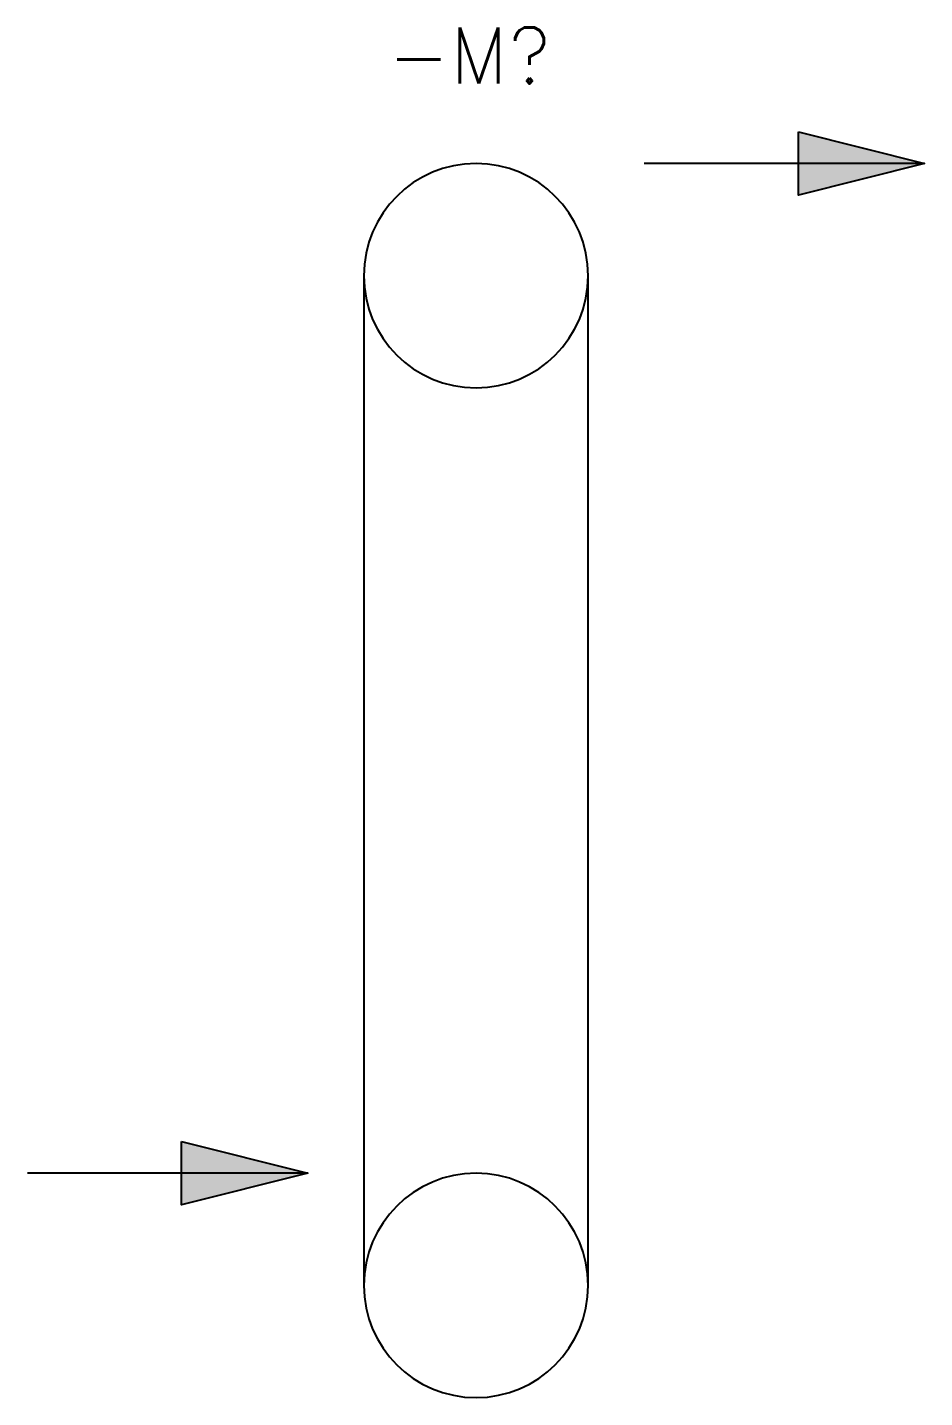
# Model space of a CAD drawing. Header units: inches. Extents: x 190 to 1584, y -339 to -30.
# Drawn here: x 189.625 to 191.625, y -33 to -29.947 of the extents above; entities that cross this region are included whole.
import ezdxf
from ezdxf.enums import TextEntityAlignment as Align

# ---------------------------------------------------------------- set-up
doc = ezdxf.new("R2010")
doc.units = ezdxf.units.IN
doc.header["$MEASUREMENT"] = 0
doc.layers.add('SYMS', color=7, linetype='Continuous')
doc.layers.add('TAGS', color=51, linetype='Continuous')
doc.styles.add('WD', font='romans.shx')

# ---------------------------------------------------------------- blocks, each defined once
blk = doc.blocks.new('VM1_CONVEYOR_2')
for points in [[(1.7188, 2.3203), (2, 2.25), (1.7188, 2.1797)], [(0.3438, 0.0703), (0.625, 0), (0.3438, -0.0703)]]:
    blk.add_hatch(color=256).paths.add_polyline_path(points)
at = {"ltscale": 3.2258}
for p, q in [((1.7188, 2.1797), (1.7188, 2.3203)), ((1.7188, 2.3203), (2, 2.25)), ((2, 2.25), (1.375, 2.25)), ((2, 2.25), (1.7188, 2.1797)), ((0.75, 2), (0.75, -0.25)), ((1.25, -0.25), (1.25, 2)), ((0.3438, 0.0703), (0.625, 0)), ((0.3438, -0.0703), (0.3438, 0.0703)), ((0.625, 0), (0, 0)), ((0.625, 0), (0.3438, -0.0703))]:
    blk.add_line(p, q, dxfattribs=at)
at = {"ltscale": 25.4, "flags": 128}
for points in [[(1.7188, 2.3203), (2, 2.25), (1.7188, 2.1797)], [(0.3438, 0.0703), (0.625, 0), (0.3438, -0.0703)]]:
    blk.add_lwpolyline(points, close=True, dxfattribs=at)
blk.add_lwpolyline([(1.25, -0.25), (1.25, 2, 1), (0.75, 2), (0.75, -0.25, 1)], format="xyb", close=True, dxfattribs=at)
at = {"ltscale": 3.2258}
for centre, start, end in [((1, 2), 0, 180), ((1, 2), 0, 180), ((1, 2), 180, 0), ((1, -0.25), 0, 180), ((1, -0.25), 0, 180), ((1, -0.25), 180, 0), ((1, -0.25), 180, 0)]:
    blk.add_arc(centre, 0.25, start, end, dxfattribs=at)
at = {"style": 'WD'}
for tag, p in [('INST', (1.0134, 2.7988)), ('LOC', (0.9958, 2.6373)), ('TAG1', (0.9852, 2.4282))]:
    blk.add_attdef(tag, text='', height=0.125, dxfattribs=at).set_placement(p, align=Align.CENTER)
blk.add_attdef('XREF', text='', height=0.0625, rotation=0.0625, dxfattribs=at).set_placement((1.4937, 2.3981), align=Align.TOP_CENTER)
for tag, p, height in [('TERM02', (1.9797, 2.2695), 0.0625), ('X1TERM02', (2, 2.25), 0.005), ('RATING1', (1.3844, 1.8622), 0.125), ('DESC1', (1.3844, 1.6457), 0.125), ('DESC2', (1.3844, 1.4617), 0.125), ('DESC3', (1.3844, 1.2718), 0.125), ('WDTAGALT', (1.4002, 1.0445), 0.125), ('TERM01', (-0.0008, 0.0171), 0.0625), ('X4TERM01', (0, 0), 0.005)]:
    blk.add_attdef(tag, p, '', height=height, dxfattribs=at)
at = {"style": 'WD', "flags": 1}
for tag, p in [('FAMILY', (1.0555, 0.4169)), ('WDTYPE', (0.924, 0.3855)), ('CAT', (1.0526, 0.3851)), ('MFG', (1.0543, 0.3496)), ('ASSYCODE', (1.0824, 0.3147))]:
    blk.add_attdef(tag, text='', height=0.01, dxfattribs=at).set_placement(p, align=Align.CENTER)

msp = doc.modelspace()

# ---------------------------------------------------------------- block references
at = {"layer": 'SYMS'}
ref = msp.add_blockref('VM1_CONVEYOR_2', (189.625, -32.5), dxfattribs=at)
ref.add_attrib('TAG1', '-M?', dxfattribs={"layer": 'TAGS', "height": 0.125, "style": 'WD'}).set_placement((190.6102, -30.0718), align=Align.CENTER)

doc.saveas('drawing.dxf')
